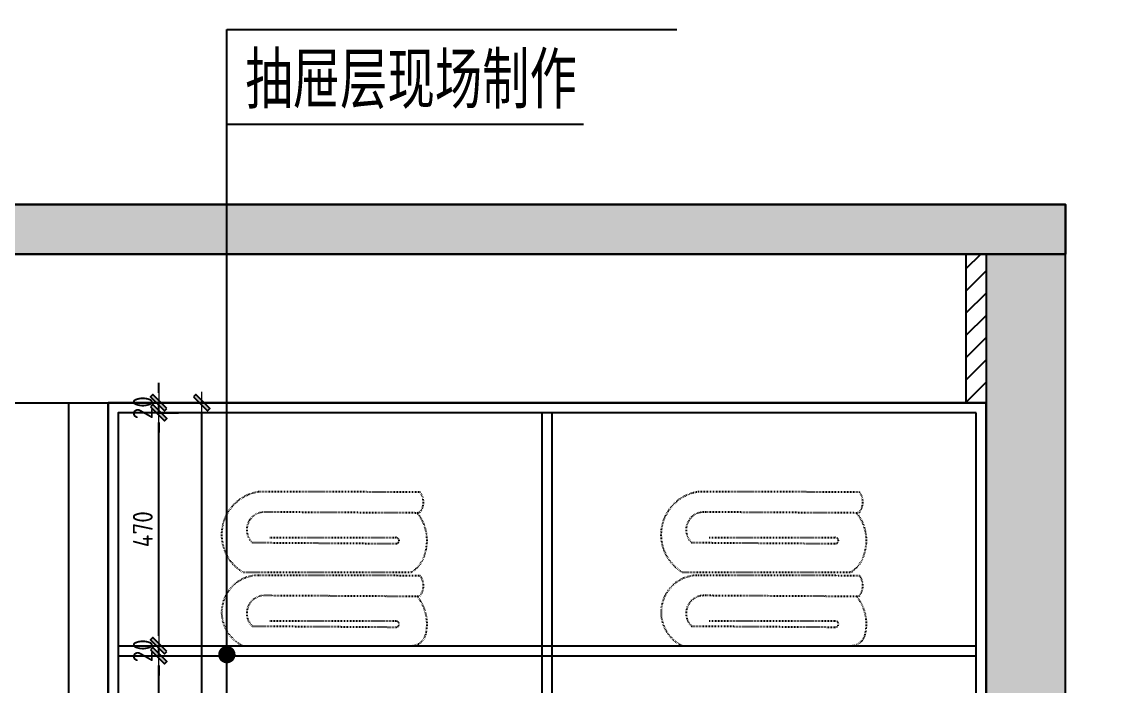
# Model space of a CAD drawing. Header units: millimetres. Extents: x 104198 to 1296755, y -81101 to 81453.
# Drawn here: x 619664 to 621887, y -45545 to -44206 of the extents above; entities that cross this region are included whole.
import ezdxf
from ezdxf.xclip import XClip

# ---------------------------------------------------------------- set-up
doc = ezdxf.new("R2010")
doc.units = ezdxf.units.MM
doc.header["$XCLIPFRAME"] = 0
doc.header["$PDMODE"] = 3
doc.linetypes.add('ACAD_ISO03W100', pattern=[30, 12, -18])
doc.layers.get('Defpoints').update_dxf_attribs({"color": 250})
doc.layers.add('--外框线', color=7, linetype='Continuous', lineweight=30)
for name, color, linetype in [('0家具', 51, 'Continuous'), ('13-立面图', 1, 'Continuous'), ('D■02 地材填充', 250, 'Continuous'), ('墙体', 7, 'Continuous'), ('天棚图层', 51, 'Continuous')]:
    doc.layers.add(name, color=color, linetype=linetype)
doc.styles.add('CCD_DIM', font='ARCHS.SHX')
doc.styles.add('黑体', font='simhei.ttf', dxfattribs={"width": 0.7})
doc.dimstyles.new('海龍1：20', dxfattribs={"dimscale": 20, "dimtxt": 2, "dimasz": 1, "dimexe": 2, "dimexo": 2, "dimgap": 0.6, "dimtad": 1, "dimdec": 0, "dimrnd": 5, "dimdsep": 46, "dimtxsty": 'CCD_DIM', "dimblk": 'WS-cj', "dimcen": 1, "dimclrd": 44, "dimclre": 44, "dimclrt": 2, "dimadec": 0, "dimazin": 2, "dimtfac": 1, "dimtdec": 4, "dimtix": 1, "dimtmove": 2, "dimatfit": 3, "dimldrblk": 'CCD_Leader_Arrow', "dimfxl": 5, "dimfxlon": 1, "dimtolj": 1, "dimarcsym": 0})
doc.dimstyles.new('立面标注', dxfattribs={"dimtxt": 100, "dimasz": 35, "dimexe": 20, "dimexo": 100, "dimtad": 1, "dimdec": 0, "dimtxsty": '黑体', "dimblk": 'ARCHTICK', "dimcen": 80, "dimdle": 20, "dimclrd": 251, "dimclre": 251, "dimclrt": 256, "dimadec": 0, "dimazin": 0, "dimtfac": 1, "dimtdec": 0, "dimtix": 1, "dimtmove": 2, "dimatfit": 3, "dimldrblk": 'DOT', "dimfxl": 200, "dimfxlon": 1, "dimarcsym": 0})

# ---------------------------------------------------------------- blocks, each defined once
blk = doc.blocks.new('fhdghrthe')
at = {"layer": '墙体', "color": 7}
for p, q in [((569386, 11880.1), (569386, 17480.1)), ((569666, 12160.1), (569666, 17250.1))]:
    blk.add_line(p, q, dxfattribs=at)
blk = doc.blocks.new('A$C1E187CF5')
at = {"layer": '13-立面图', "color": 251, "linetype": 'ACAD_ISO03W100', "ltscale": 0.1}
for p, q in [((394.6, 267.7), (89.4, 269.5)), ((399.9, 269), (394.6, 267.7)), ((61.3, 208.2), (351.8, 206.1)), ((350.4, 217.8), (95.9, 217.8)), ((43.2, 148.4), (382.2, 148.4)), ((394.6, 99.3), (89.4, 101.1)), ((399.9, 100.6), (394.6, 99.3)), ((350.4, 49.4), (95.9, 49.4)), ((61.3, 39.8), (351.8, 37.7)), ((43.2, 0), (382.2, 0))]:
    blk.add_line(p, q, dxfattribs=at)
for centre, radius, start, end in [((87.2, 223.8), 87.3, 97.9424, 239.7295), ((146.1, -33398.3), 33708.7, 89.56773, 90.12055), ((373.9, 289.5), 33.1, 321.7528, 36.8191), ((86.4, 233.8), 35.8, 85.2319, 225.5868), ((327.2, 212.7), 87, 343.4184, 39.2187), ((351.9, 212.1), 5.97, 269.2533, 104.177), ((353.6, 198.9), 58, 299.5029, 349.0843), ((74.5, 67.5), 74.4, 89.4543, 245.1656), ((146.1, -33566.7), 33708.7, 89.56773, 90.12055), ((373.9, 121.1), 33.1, 321.7528, 36.8191), ((86.4, 65.4), 35.8, 85.2319, 225.5868), ((327.2, 44.3), 87, 343.4184, 39.2187), ((351.9, 43.7), 5.97, 269.2533, 104.177), ((382.2, 30.4), 30.4, 270, 338.975)]:
    blk.add_arc(centre, radius, start, end, dxfattribs=at)
blk = doc.blocks.new('A$C33782BBC')
at = {"layer": '13-立面图', "linetype": 'ByBlock', "lineweight": -2, "ltscale": 0.1, "xscale": -1}
blk.add_blockref('A$C1E187CF5', (412.5, 0), dxfattribs=at)
blk = doc.blocks.new('WS-cj')
blk.add_hatch(color=2).paths.add_polyline_path([(0.59, 0.82), (-0.82, -0.59), (-0.59, -0.82), (0.82, 0.59)])
at = {"color": 2, "linetype": 'ByBlock', "lineweight": 0}
for p, q in [((-1.1, 0), (0, 0)), ((0, 0), (1.1, 0))]:
    blk.add_line(p, q, dxfattribs=at)
at = {"color": 2}
blk.add_lwpolyline([(0.59, 0.82), (-0.82, -0.59), (-0.59, -0.82), (0.82, 0.59)], close=True, dxfattribs=at)
blk = doc.blocks.new('*D1113')
at = {"color": 44, "lineweight": -2, "transparency": 16777216}
for p, q in [((619939.1, -45483.9), (619979.1, -45483.9)), ((619939.1, -46463.9), (619939.1, -45503.9)), ((619939.1, -46483.9), (619979.1, -46483.9))]:
    blk.add_line(p, q, dxfattribs=at)
at = {"layer": 'Defpoints', "color": 0, "transparency": 16777216}
for p in [(619938.5, -45483.9), (619939.1, -45483.9), (619918.4, -46483.9)]:
    blk.add_point(p, dxfattribs=at)
at = {"color": 44, "lineweight": -2, "transparency": 16777216, "xscale": 20, "yscale": 20, "zscale": 20}
for p, rotation in [((619939.1, -45483.9), 90), ((619939.1, -46483.9), 270)]:
    blk.add_blockref('WS-cj', p, dxfattribs=dict(at, rotation=rotation))
at = {"color": 2, "transparency": 16777216, "insert": (619907.1, -45983.9), "char_height": 40, "attachment_point": 5, "rotation": 90, "style": 'CCD_DIM'}
blk.add_mtext('\\A1;1000', dxfattribs=at)
blk = doc.blocks.new('CCD_Leader_Arrow')
at = {"color": 50, "linetype": 'ByBlock'}
blk.add_line((0, 0), (-1, 0), dxfattribs=at)
for points in [[(-0.86, 0.67), (-0.6, 0.85), (-0.24, 0), (0, 0)], [(-0.86, -0.67), (-0.6, -0.85), (-0.24, 0), (0, 0)]]:
    blk.add_solid(points, dxfattribs=at)
blk = doc.blocks.new('*D1092')
at = {"color": 44, "lineweight": -2, "transparency": 16777216}
for p, q in [((619939.1, -45443.9), (619939.1, -45423.9)), ((619939.1, -45463.9), (619979.1, -45463.9)), ((619939.1, -45483.9), (619939.1, -45463.9)), ((619939.1, -45483.9), (619979.1, -45483.9)), ((619939.1, -45503.9), (619939.1, -45523.9))]:
    blk.add_line(p, q, dxfattribs=at)
at = {"layer": 'Defpoints', "color": 0, "transparency": 16777216}
for p in [(619913.9, -45463.9), (619939.1, -45463.9), (619938.5, -45483.9)]:
    blk.add_point(p, dxfattribs=at)
at = {"color": 44, "lineweight": -2, "transparency": 16777216, "xscale": 20, "yscale": 20, "zscale": 20}
for p, rotation in [((619939.1, -45463.9), 270), ((619939.1, -45483.9), 90)]:
    blk.add_blockref('WS-cj', p, dxfattribs=dict(at, rotation=rotation))
at = {"color": 2, "transparency": 16777216, "insert": (619907.1, -45473.9), "char_height": 40, "attachment_point": 5, "rotation": 90, "style": 'CCD_DIM'}
blk.add_mtext('\\A1;20', dxfattribs=at)
blk = doc.blocks.new('*D1093')
at = {"color": 44, "lineweight": -2, "transparency": 16777216}
for p, q in [((619939.1, -44993.9), (619979.1, -44993.9)), ((619939.1, -45443.9), (619939.1, -45013.9)), ((619939.1, -45463.9), (619979.1, -45463.9))]:
    blk.add_line(p, q, dxfattribs=at)
at = {"layer": 'Defpoints', "color": 0, "transparency": 16777216}
for p in [(619913.9, -44993.9), (619939.1, -44993.9), (619913.9, -45463.9)]:
    blk.add_point(p, dxfattribs=at)
at = {"color": 44, "lineweight": -2, "transparency": 16777216, "xscale": 20, "yscale": 20, "zscale": 20}
for p, rotation in [((619939.1, -44993.9), 90), ((619939.1, -45463.9), 270)]:
    blk.add_blockref('WS-cj', p, dxfattribs=dict(at, rotation=rotation))
at = {"color": 2, "transparency": 16777216, "insert": (619907.1, -45228.9), "char_height": 40, "attachment_point": 5, "rotation": 90, "style": 'CCD_DIM'}
blk.add_mtext('\\A1;470', dxfattribs=at)
blk = doc.blocks.new('*D1094')
at = {"color": 44, "lineweight": -2, "transparency": 16777216}
for p, q in [((619939.1, -44953.9), (619939.1, -44933.9)), ((619939.1, -44973.9), (619979.1, -44973.9)), ((619939.1, -44993.9), (619939.1, -44973.9)), ((619939.1, -44993.9), (619979.1, -44993.9)), ((619939.1, -45013.9), (619939.1, -45033.9))]:
    blk.add_line(p, q, dxfattribs=at)
at = {"layer": 'Defpoints', "color": 0, "transparency": 16777216}
for p in [(619913.9, -44973.9), (619939.1, -44973.9), (619913.9, -44993.9)]:
    blk.add_point(p, dxfattribs=at)
at = {"color": 44, "lineweight": -2, "transparency": 16777216, "xscale": 20, "yscale": 20, "zscale": 20}
for p, rotation in [((619939.1, -44973.9), 270), ((619939.1, -44993.9), 90)]:
    blk.add_blockref('WS-cj', p, dxfattribs=dict(at, rotation=rotation))
at = {"color": 2, "transparency": 16777216, "insert": (619907.1, -44983.9), "char_height": 40, "attachment_point": 5, "rotation": 90, "style": 'CCD_DIM'}
blk.add_mtext('\\A1;20', dxfattribs=at)
blk = doc.blocks.new('*D1095')
at = {"color": 44, "lineweight": -2, "transparency": 16777216}
for p, q in [((620026, -44973.9), (619986, -44973.9)), ((620026, -47353.9), (620026, -44993.9)), ((620026, -47373.9), (619986, -47373.9))]:
    blk.add_line(p, q, dxfattribs=at)
at = {"layer": 'Defpoints', "color": 0, "transparency": 16777216}
for p in [(620026, -44973.9), (620030.2, -44973.9), (620030.2, -47373.9)]:
    blk.add_point(p, dxfattribs=at)
at = {"color": 44, "lineweight": -2, "transparency": 16777216, "xscale": 20, "yscale": 20, "zscale": 20}
for p, rotation in [((620026, -44973.9), 90), ((620026, -47373.9), 270)]:
    blk.add_blockref('WS-cj', p, dxfattribs=dict(at, rotation=rotation))
at = {"color": 2, "transparency": 16777216, "insert": (619994, -46173.9), "char_height": 40, "attachment_point": 5, "rotation": 90, "style": 'CCD_DIM'}
blk.add_mtext('\\A1;2400', dxfattribs=at)
blk = doc.blocks.new('_ArchTick')
at = {"color": 2, "linetype": 'ByBlock', "const_width": 0.4}
blk.add_lwpolyline([(-0.5, -0.5), (0.5, 0.5)], dxfattribs=at)
blk = doc.blocks.new('_Dot')
at = {"color": 2, "linetype": 'ByBlock', "lineweight": -2}
blk.add_line((-0.5, 0), (-1, 0), dxfattribs=at)
at = {"color": 2, "linetype": 'ByBlock', "const_width": 0.5}
blk.add_lwpolyline([(-0.25, 0, 1), (0.25, 0, 1)], format="xyb", close=True, dxfattribs=at)

msp = doc.modelspace()

# ---------------------------------------------------------------- hatches: boundary and pattern name
h = msp.add_hatch(color=252)
h.dxf.hatch_style = 1
h.paths.add_polyline_path([(618646.9, -44673.9), (618406.9, -44673.9), (618406.9, -47523.9), (618646.9, -47523.9)])
h.paths.add_polyline_path([(621767.1, -44573.9), (618406.9, -44573.9), (618406.9, -44673.9), (618646.9, -44673.9), (621767.1, -44673.9)])
h.paths.add_polyline_path([(621767.1, -44673.9), (621607.1, -44673.9), (621607.1, -47523.9), (621767.1, -47523.9)])
h.paths.add_polyline_path([(621607.1, -47423.9), (618646.9, -47423.9), (618646.9, -47523.9), (621607.1, -47523.9)])
at = {"layer": 'D■02 地材填充'}
h = msp.add_hatch(dxfattribs=at)
h.set_pattern_fill('ANSI31', color=256, scale=10, angle=180, style=0)
h.set_pattern_definition([(225, (618646.933, -44973.912), (22.45064, -22.45064), [])])
h.paths.add_polyline_path([(621607.1, -44673.9), (621567.1, -44673.9), (621567.1, -44973.9), (621607.1, -44973.9)])
h.paths.add_polyline_path([(618686.9, -44673.9), (618646.9, -44673.9), (618646.9, -44973.9), (618686.9, -44973.9)])

# ---------------------------------------------------------------- linework, layer by layer
at = {"layer": '--外框线', "color": 252}
msp.add_lwpolyline([(618406.9, -44573.9), (621767.1, -44573.9), (621767.1, -44673.9), (618406.9, -44673.9)], close=True, dxfattribs=at)
at = {"color": 2}
for p, q in [((621567.1, -44973.9), (621567.1, -44673.9)), ((619757.1, -44973.9), (619757.1, -47373.9)), ((619837.1, -44973.9), (619837.1, -47373.9)), ((621607.1, -44973.9), (621607.1, -47373.9)), ((620712.1, -47273.9), (620712.1, -44993.9)), ((620732.1, -47273.9), (620732.1, -44993.9)), ((619857.1, -45463.9), (621587.1, -45463.9)), ((619857.1, -45483.9), (621587.1, -45483.9))]:
    msp.add_line(p, q, dxfattribs=at)
at = {"color": 252}
msp.add_line((618646.9, -44973.9), (621607.1, -44973.9), dxfattribs=at)
msp.add_lwpolyline([(621607.1, -47523.9), (621767.1, -47523.9), (621767.1, -44673.9), (621607.1, -44673.9)], close=True, dxfattribs=at)
at = {"color": 2}
for points in [[(621607.1, -44973.9), (619837.1, -44973.9), (619837.1, -47373.9), (621607.1, -47373.9)], [(621607.1, -47373.9), (619837.1, -47373.9), (619837.1, -44973.9), (621607.1, -44973.9)], [(621607.1, -44973.9), (619837.1, -44973.9), (619837.1, -47293.9), (621607.1, -47293.9)], [(621587.1, -44993.9), (619857.1, -44993.9), (619857.1, -47273.9), (621587.1, -47273.9)]]:
    msp.add_lwpolyline(points, close=True, dxfattribs=at)

# ---------------------------------------------------------------- block references
at = {"color": 1}
ref = msp.add_blockref('fhdghrthe', (1191272.9, -28216.7), dxfattribs=dict(at, rotation=180))
XClip(ref).set_block_clipping_path([(569177.2758391864, 13552.7688720345), (572678.0666105608, 14879.312063792)])
at = {"layer": '13-立面图', "color": 251, "linetype": 'ACAD_ISO03W100', "ltscale": 0.01, "xscale": -1}
for p in [(620478.4, -45463.9), (621364.2, -45463.9)]:
    msp.add_blockref('A$C33782BBC', p, dxfattribs=at)

# ---------------------------------------------------------------- texts
at = {"layer": '天棚图层', "insert": (620782.2, -44381.9), "char_height": 100, "attachment_point": 9, "style": '黑体'}
msp.add_mtext('抽屉层现场制作', dxfattribs=at)

# ---------------------------------------------------------------- dimensions: what is measured, and where the dimension line sits
at = {"color": 2}
for base, p1, p2, picture, middle in [((619939.1, -44973.9), (619913.9, -44993.9), (619913.9, -44973.9), '*D1094', (619907.1, -44983.9)), ((620026, -44973.9), (620030.2, -47373.9), (620030.2, -44973.9), '*D1095', (619994, -46173.9)), ((619939.1, -44993.9), (619913.9, -45463.9), (619913.9, -44993.9), '*D1093', (619907.1, -45228.9)), ((619939.1, -45463.9), (619938.5, -45483.9), (619913.9, -45463.9), '*D1092', (619907.1, -45473.9)), ((619939.1, -45483.9), (619918.4, -46483.9), (619938.5, -45483.9), '*D1113', (619907.1, -45983.9))]:
    dim = msp.add_linear_dim(base=base, p1=p1, p2=p2, angle=90, dimstyle='海龍1：20', dxfattribs=at)
    dim.commit()
    dim.dimension.update_dxf_attribs({"geometry": picture, "text_midpoint": middle})

# ---------------------------------------------------------------- leaders
at = {"layer": '0家具', "color": 51}
for points in [[(620076.5, -45481.8), (620076.5, -44221.2), (620983.4, -44221.2)], [(620076.5, -46671.5), (620076.5, -44412), (620795.7, -44412)]]:
    msp.add_leader(points, dimstyle='立面标注', dxfattribs=at)

doc.saveas('drawing.dxf')
